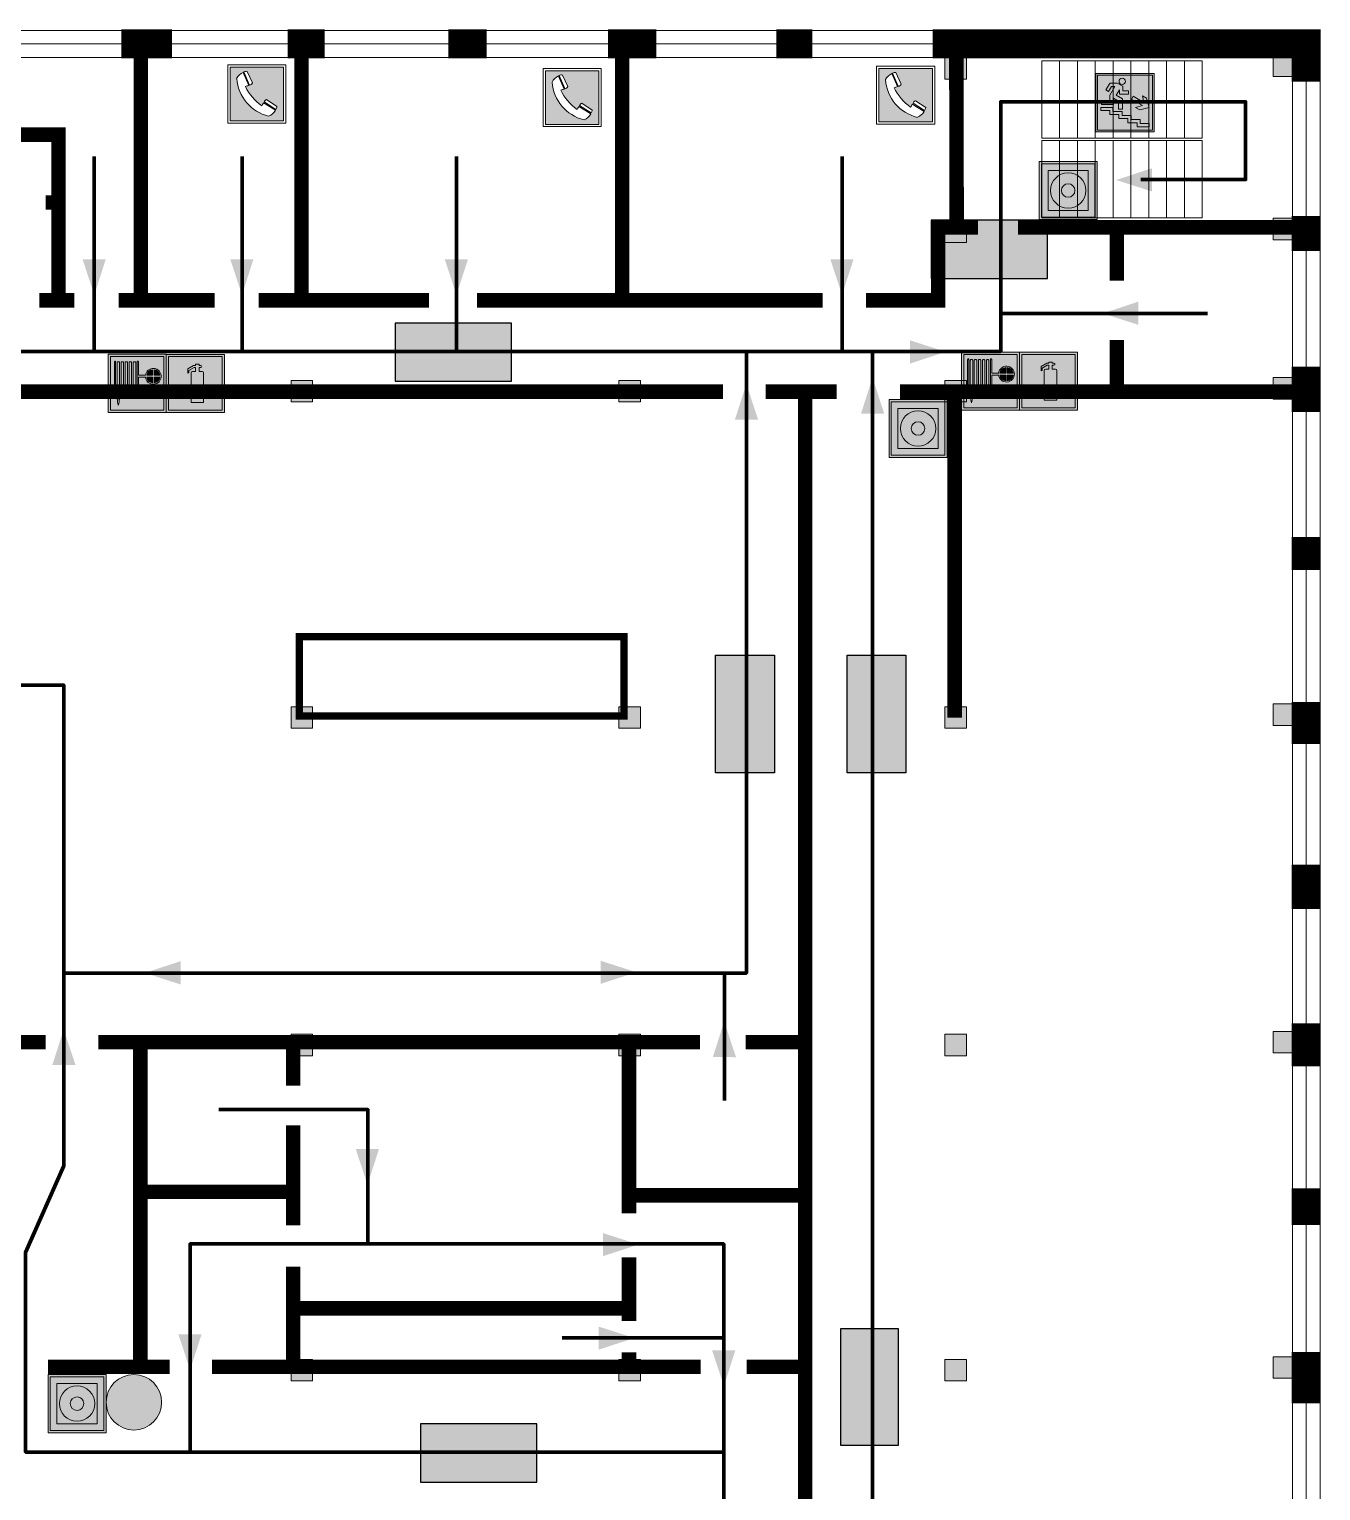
# Model space of a CAD drawing. Header units: millimetres. Extents: x 13810 to 67229, y 12374 to 21950.
# Drawn here: x 25011.2 to 25171.2, y 15071.8 to 15252.8 of the extents above; entities that cross this region are included whole.
import ezdxf

# ---------------------------------------------------------------- set-up
doc = ezdxf.new("R2010")
doc.units = ezdxf.units.MM
doc.layers.add('План_Штампы', color=7, linetype='Continuous')

# ---------------------------------------------------------------- blocks, each defined once
blk = doc.blocks.new('A$C32E8229D')
at = {"true_color": 0xffffff}
blk.add_hatch(color=7, dxfattribs=at).paths.add_polyline_path([(0, 0), (0, -8), (16, -8), (16, 0)])
h = blk.add_hatch(color=126)
h.paths.add_polyline_path([(0.2, -0.2), (15.8, -0.2), (15.8, -7.8), (0.2, -7.8)])
h.paths.add_polyline_path([(13.49, -2.05), (12.08, -2.05), (11.37, -2.63, 0.162397), (11.29, -2.84), (11.29, -3.63), (10.35, -3.63), (10.35, -4.05), (11.68, -4.05), (11.68, -3.48), (12.26, -4.28), (11.29, -5.1), (11.29, -6.78), (11.85, -6.78), (11.85, -5.44), (12.8, -4.64), (12.8, -5.94), (14.46, -5.94), (14.46, -5.39), (13.45, -5.39), (13.45, -3.97), (12.46, -2.59), (13.15, -2.59), (13.69, -3.34), (14.18, -3)], flags=16)
h.paths.add_polyline_path([(10.74, -1.82, 1), (11.8, -1.82, 1)], flags=16)
h.paths.add_polyline_path([(9.39, -3.59), (5.99, -3.59), (6.56, -3.03), (5.91, -3.03), (5.1, -3.83), (5.91, -4.64), (6.56, -4.64), (5.99, -4.09), (9.39, -4.09)], flags=16)
h.paths.add_polyline_path([(4.29, -1.08), (1.72, -1.08), (1.72, -6.6), (4.29, -6.6)], flags=16)
at = {"color": 126}
blk.add_lwpolyline([(16, -8), (0, -8), (0, 0), (16, 0)], close=True, dxfattribs=at)
blk = doc.blocks.new('A$C54414219')
at = {"true_color": 0xffffff}
h = blk.add_hatch(color=7, dxfattribs=at)
h.paths.add_polyline_path([(2.39, -9.45), (2.39, -18.3), (11.23, -18.3), (11.23, -9.45)], flags=0)
h.paths.add_polyline_path([(10.71, -13.87, -1), (2.92, -13.87, -1)], flags=0)
h.paths.add_polyline_path([(8.3, -13.87, -1), (5.33, -13.87, -1)], flags=0)
h.paths.add_polyline_path([(0.41, -7.47), (0.41, -20.27), (13.21, -20.27), (13.21, -7.47)])
h.paths.add_polyline_path([(0.92, -19.77), (12.71, -19.77), (12.71, -7.98), (0.92, -7.98)], flags=16)
h.paths.add_polyline_path([(11.23, -9.45), (11.23, -18.3), (2.39, -18.3), (2.39, -9.45)], flags=0)
at = {"lineweight": 5}
h = blk.add_hatch(color=242, dxfattribs=at)
h.paths.add_polyline_path([(12.71, -7.98), (0.92, -7.98), (0.92, -19.77), (12.71, -19.77)])
h.paths.add_polyline_path([(11.23, -18.3), (2.39, -18.3), (2.39, -9.45), (11.23, -9.45)], flags=16)
h.paths.add_polyline_path([(10.71, -13.87, -1), (2.92, -13.87, -1)], flags=0)
h.paths.add_polyline_path([(8.3, -13.87, -1), (5.33, -13.87, -1)], flags=0)
at = {"true_color": 0xffffff}
h = blk.add_hatch(color=7, dxfattribs=at)
h.paths.add_polyline_path([(2.39, -9.45), (2.39, -18.3), (11.23, -18.3), (11.23, -9.45)])
h.paths.add_polyline_path([(10.71, -13.87, -1), (2.92, -13.87, -1)], flags=16)
h.paths.add_polyline_path([(8.3, -13.87, -1), (5.33, -13.87, -1)], flags=0)
at = {"lineweight": 5}
h = blk.add_hatch(color=242, dxfattribs=at)
h.paths.add_polyline_path([(2.92, -13.87, 1), (10.71, -13.87, 1)])
h.paths.add_polyline_path([(8.3, -13.87, -1), (5.33, -13.87, -1)], flags=16)
at = {"color": 242, "lineweight": 5}
for p, q in [((0.41, -20.27), (0.41, -7.47)), ((0.41, -7.47), (13.21, -7.47)), ((0.41, -7.47), (13.21, -7.47)), ((13.21, -20.27), (13.21, -7.47)), ((0.41, -20.27), (13.21, -20.27))]:
    blk.add_line(p, q, dxfattribs=at)
for points in [[(0.92, -7.98), (12.71, -7.98), (12.71, -19.77), (0.92, -19.77)], [(2.39, -9.45), (11.23, -9.45), (11.23, -18.3), (2.39, -18.3)]]:
    blk.add_lwpolyline(points, close=True, dxfattribs=at)
for radius in [3.89, 1.49]:
    blk.add_circle((6.81, -13.87), radius, dxfattribs=at)
blk = doc.blocks.new('A$C7B8C2D5B')
at = {"lineweight": 0}
h = blk.add_hatch(color=5, dxfattribs=at)
h.dxf.hatch_style = 1
h.paths.add_polyline_path([(1.397, -3.024, 1), (-2.112, -3.024, 1)])
at = {"color": 5, "lineweight": 0}
blk.add_circle((-0.358, -3.024), 1.755, dxfattribs=at)
blk = doc.blocks.new('A$C456E1F9C')
at = {"lineweight": 5}
h = blk.add_hatch(color=242, dxfattribs=at)
h.paths.add_polyline_path([(0.51, -1.47), (0.51, -13.26), (12.29, -13.26), (12.29, -1.47)])
h.paths.add_polyline_path([(5.42, -4.95, -0.254479), (4.78, -5.4), (3.52, -2.53, -0.209735), (4.23, -2.4)], flags=16)
h.paths.add_polyline_path([(8.53, -8.6), (10.87, -10.17), (10.54, -10.76), (8.03, -9.13, -0.192251)], flags=16)
h.paths.add_polyline_path([(4.61, -5.49, 0.005518), (3.87, -5.72, 0.128647), (7.49, -10.01, 0.00809), (7.83, -9.33), (10.47, -10.97, -0.16736), (8.99, -12.25, -0.327862), (1.95, -3.95, -0.166952), (3.36, -2.62)], flags=16)
at = {"color": 242, "lineweight": 5}
for p, q in [((0, -13.77), (0, -0.97)), ((12.8, -0.97), (0, -0.97)), ((4.61, -5.49), (3.36, -2.62)), ((3.52, -2.53), (4.78, -5.4)), ((4.23, -2.4), (5.42, -4.95)), ((12.8, -13.77), (12.8, -0.97)), ((7.83, -9.33), (10.47, -10.97)), ((8.03, -9.13), (10.54, -10.76)), ((10.81, -10.12), (8.53, -8.6)), ((10.54, -10.76), (10.8, -10.3)), ((10.8, -10.3), (10.81, -10.12)), ((0, -13.77), (12.8, -13.77))]:
    blk.add_line(p, q, dxfattribs=at)
blk.add_lwpolyline([(0.51, -1.47), (12.29, -1.47), (12.29, -13.26), (0.51, -13.26)], close=True, dxfattribs=at)
for centre, radius, start, end in [((4.59, -5.34), 2.99, 114.2845, 152.1974), ((4.02, -3.27), 0.891, 76.3284, 123.7092), ((11.12, -3.31), 9.19, 183.9915, 256.6009), ((14.98, -39.1), 35.17, 107.1487, 108.4135), ((13.86, -0.94), 11.08, 205.5536, 234.8762), ((4.68, -4.59), 0.824, 276.9621, 334.0723), ((-13.31, 0.8), 23.44, 332.5487, 334.4027), ((8.94, -9.5), 0.989, 114.4092, 157.9388), ((7.87, -9.46), 3, 291.9291, 329.9329)]:
    blk.add_arc(centre, radius, start, end, dxfattribs=at)
blk = doc.blocks.new('A$C37112FD5')
at = {"true_color": 0xf5f5ff}
h = blk.add_hatch(color=7, dxfattribs=at)
h.dxf.hatch_style = 1
h.paths.add_polyline_path([(12.8, -7.4), (0, -7.4), (0, -20.2), (12.8, -20.2)])
h.paths.add_polyline_path([(12.29, -7.91), (12.29, -19.69), (0.51, -19.69), (0.51, -7.91)], flags=16)
h.paths.add_polyline_path([(4.98, -9.04, -0.42597), (5.17, -9.22), (5.17, -12.25), (5.17, -15.29, -0.432244), (4.98, -15.47), (4.83, -15.47, -0.42597), (4.64, -15.29), (4.64, -12.25), (4.64, -9.22, -0.432244), (4.83, -9.04)], flags=0)
h.paths.add_polyline_path([(4.28, -9.22), (4.28, -12.25), (4.28, -15.29, -0.432244), (4.09, -15.47), (3.94, -15.47, -0.42597), (3.75, -15.29), (3.75, -12.25), (3.75, -9.22, -0.432244), (3.94, -9.04), (4.09, -9.04, -0.42597)], flags=0)
h.paths.add_polyline_path([(5.72, -9.04), (5.87, -9.04, -0.42597), (6.06, -9.22), (6.06, -12.25), (6.06, -15.29, -0.432244), (5.87, -15.47), (5.72, -15.47, -0.42597), (5.53, -15.29), (5.53, -12.25), (5.53, -9.22, -0.432244)], flags=0)
h.paths.add_polyline_path([(6.42, -8.9), (6.5, -8.9, -0.42597), (6.69, -9.08), (6.69, -12.03), (8.21, -12.03, -15.824349), (8.21, -12.47), (6.69, -12.47), (6.69, -15.42, -0.432244), (6.5, -15.6), (6.42, -15.6)], flags=0)
h.paths.add_polyline_path([(3.39, -9.22), (3.39, -12.25), (3.39, -15.29, -0.432244), (3.2, -15.47), (3.05, -15.47, -0.42597), (2.85, -15.29), (2.85, -12.25), (2.85, -9.22, -0.432244), (3.05, -9.04), (3.2, -9.04, -0.42597)], flags=0)
h.paths.add_polyline_path([(2.5, -9.22), (2.5, -16.71), (1.96, -16.71), (1.96, -9.22, -0.432244), (2.15, -9.04), (2.31, -9.04, -0.42597)], flags=0)
h.paths.add_polyline_path([(1.61, -8.9), (1.61, -15.6), (1.57, -15.6, -0.42597), (1.37, -15.42), (1.37, -12.03), (1.37, -9.09, -0.432244), (1.57, -8.9)], flags=0)
h.paths.add_polyline_path([(9.76, -10.81), (9.76, -12.03), (8.49, -12.03, -0.336371)], flags=0)
h.paths.add_polyline_path([(8.49, -12.47), (9.76, -12.47), (9.76, -13.7, -0.336371)], flags=0)
h.paths.add_polyline_path([(10.11, -10.81, -0.336371), (11.38, -12.03), (10.11, -12.03)], flags=0)
h.paths.add_polyline_path([(10.11, -12.47), (11.38, -12.47, -0.336371), (10.11, -13.7)], flags=0)
h.paths.add_polyline_path([(2.5, -16.84), (2.5, -17.05), (1.97, -17.05), (1.97, -16.84)], flags=0)
h.paths.add_polyline_path([(2.5, -17.24, -0.033778), (2.24, -18.6, -0.033778), (1.97, -17.24)], flags=0)
h = blk.add_hatch(color=242)
h.dxf.hatch_style = 1
h.paths.add_polyline_path([(12.29, -7.91), (0.51, -7.91), (0.51, -19.69), (12.29, -19.69)])
h.paths.add_polyline_path([(6.42, -15.6), (6.42, -8.9), (6.5, -8.9, -0.42597), (6.69, -9.08), (6.69, -12.03), (8.21, -12.03, -15.824349), (8.21, -12.47), (6.69, -12.47), (6.69, -15.42, -0.432244), (6.5, -15.6)], flags=16)
h.paths.add_polyline_path([(5.87, -15.47), (5.72, -15.47, -0.42597), (5.53, -15.29), (5.53, -12.25), (5.53, -9.22, -0.432244), (5.72, -9.04), (5.87, -9.04, -0.42597), (6.06, -9.22), (6.06, -12.25), (6.06, -15.29, -0.432244)], flags=16)
h.paths.add_polyline_path([(4.98, -15.47), (4.83, -15.47, -0.42597), (4.64, -15.29), (4.64, -12.25), (4.64, -9.22, -0.432244), (4.83, -9.04), (4.98, -9.04, -0.42597), (5.17, -9.22), (5.17, -12.25), (5.17, -15.29, -0.432244)], flags=16)
h.paths.add_polyline_path([(4.09, -15.47), (3.94, -15.47, -0.42597), (3.75, -15.29), (3.75, -12.25), (3.75, -9.22, -0.432244), (3.94, -9.04), (4.09, -9.04, -0.42597), (4.28, -9.22), (4.28, -12.25), (4.28, -15.29, -0.432244)], flags=16)
h.paths.add_polyline_path([(3.2, -15.47), (3.05, -15.47, -0.42597), (2.85, -15.29), (2.85, -12.25), (2.85, -9.22, -0.432244), (3.05, -9.04), (3.2, -9.04, -0.42597), (3.39, -9.22), (3.39, -12.25), (3.39, -15.29, -0.432244)], flags=16)
h.paths.add_polyline_path([(2.5, -17.05), (1.97, -17.05), (1.97, -16.84), (2.5, -16.84)], flags=16)
h.paths.add_polyline_path([(2.5, -17.24, -0.033778), (2.24, -18.6, -0.033778), (1.97, -17.24)], flags=16)
h.paths.add_polyline_path([(2.5, -16.71), (1.96, -16.71), (1.96, -9.22, -0.432244), (2.15, -9.04), (2.31, -9.04, -0.42597), (2.5, -9.22)], flags=16)
h.paths.add_polyline_path([(1.61, -15.6), (1.57, -15.6, -0.42597), (1.37, -15.42), (1.37, -12.03), (1.37, -9.09, -0.432244), (1.57, -8.9), (1.61, -8.9)], flags=16)
h.paths.add_polyline_path([(8.49, -12.47), (9.76, -12.47), (9.76, -13.7, -0.336371)], flags=0)
h.paths.add_polyline_path([(10.11, -13.7), (10.11, -12.47), (11.38, -12.47, -0.336371)], flags=0)
h.paths.add_polyline_path([(8.49, -12.03, -0.336371), (9.76, -10.81), (9.76, -12.03)], flags=0)
h.paths.add_polyline_path([(10.11, -12.03), (10.11, -10.81, -0.336371), (11.38, -12.03)], flags=0)
h = blk.add_hatch(color=7, dxfattribs=at)
h.dxf.hatch_style = 1
h.paths.add_polyline_path([(1.61, -8.9), (1.57, -8.9, 0.432244), (1.37, -9.09), (1.37, -12.03), (1.37, -15.42, 0.42597), (1.57, -15.6), (1.61, -15.6)])
h.paths.add_polyline_path([(2.5, -9.22, 0.42597), (2.31, -9.04), (2.15, -9.04, 0.432244), (1.96, -9.22), (1.96, -16.71), (2.5, -16.71)])
h.paths.add_polyline_path([(2.5, -16.84), (1.97, -16.84), (1.97, -17.05), (2.5, -17.05)])
h.paths.add_polyline_path([(2.5, -17.24), (1.97, -17.24, 0.033778), (2.24, -18.6, 0.033778)])
h.paths.add_polyline_path([(3.39, -12.25), (3.39, -9.22, 0.42597), (3.2, -9.04), (3.05, -9.04, 0.432244), (2.85, -9.22), (2.85, -12.25), (2.85, -15.29, 0.42597), (3.05, -15.47), (3.2, -15.47, 0.432244), (3.39, -15.29)])
h.paths.add_polyline_path([(4.28, -12.25), (4.28, -9.22, 0.42597), (4.09, -9.04), (3.94, -9.04, 0.432244), (3.75, -9.22), (3.75, -12.25), (3.75, -15.29, 0.42597), (3.94, -15.47), (4.09, -15.47, 0.432244), (4.28, -15.29)])
h.paths.add_polyline_path([(5.17, -12.25), (5.17, -9.22, 0.42597), (4.98, -9.04), (4.83, -9.04, 0.432244), (4.64, -9.22), (4.64, -12.25), (4.64, -15.29, 0.42597), (4.83, -15.47), (4.98, -15.47, 0.432244), (5.17, -15.29)])
h.paths.add_polyline_path([(6.06, -12.25), (6.06, -9.22, 0.42597), (5.87, -9.04), (5.72, -9.04, 0.432244), (5.53, -9.22), (5.53, -12.25), (5.53, -15.29, 0.42597), (5.72, -15.47), (5.87, -15.47, 0.432244), (6.06, -15.29)])
h.paths.add_polyline_path([(6.69, -12.47), (8.21, -12.47, 15.824349), (8.21, -12.03), (6.69, -12.03), (6.69, -9.08, 0.42597), (6.5, -8.9), (6.42, -8.9), (6.42, -15.6), (6.5, -15.6, 0.432244), (6.69, -15.42)])
h.paths.add_polyline_path([(8.49, -12.47), (9.76, -12.47), (9.76, -13.7, -0.336371)], flags=16)
h.paths.add_polyline_path([(8.49, -12.03, -0.336371), (9.76, -10.81), (9.76, -12.03)], flags=16)
h.paths.add_polyline_path([(10.11, -12.47), (11.38, -12.47, -0.336371), (10.11, -13.7)], flags=16)
h.paths.add_polyline_path([(10.11, -12.03), (10.11, -10.81, -0.336371), (11.38, -12.03)], flags=16)
h = blk.add_hatch(color=242)
h.dxf.hatch_style = 1
h.paths.add_polyline_path([(9.76, -10.81, 0.336371), (8.49, -12.03), (9.76, -12.03)])
h.paths.add_polyline_path([(10.11, -10.81), (10.11, -12.03), (11.38, -12.03, 0.336371)])
h.paths.add_polyline_path([(11.38, -12.47), (10.11, -12.47), (10.11, -13.7, 0.336371)])
h.paths.add_polyline_path([(9.76, -12.47), (8.49, -12.47, 0.336371), (9.76, -13.7)])
at = {"color": 242, "lineweight": 5}
for p, q in [((0, -20.2), (0, -7.4)), ((0, -7.4), (12.8, -7.4)), ((1.37, -12.03), (1.37, -9.08)), ((1.57, -8.9), (1.61, -8.9)), ((1.61, -8.9), (1.61, -15.6)), ((1.96, -16.71), (1.96, -9.22)), ((2.15, -9.04), (2.31, -9.04)), ((2.5, -16.71), (2.5, -9.22)), ((2.85, -12.25), (2.85, -9.22)), ((3.05, -9.04), (3.2, -9.04)), ((3.39, -12.25), (3.39, -9.22)), ((3.75, -12.25), (3.75, -9.22)), ((3.94, -9.04), (4.09, -9.04)), ((4.28, -12.25), (4.28, -9.22)), ((4.64, -12.25), (4.64, -9.22)), ((4.83, -9.04), (4.98, -9.04)), ((5.17, -12.25), (5.17, -9.22)), ((5.53, -12.25), (5.53, -9.22)), ((5.72, -9.04), (5.87, -9.04)), ((6.06, -12.25), (6.06, -9.22)), ((6.42, -8.9), (6.42, -15.6)), ((6.5, -8.9), (6.42, -8.9)), ((6.69, -12.03), (6.69, -9.08)), ((12.8, -20.2), (12.8, -7.4)), ((1.37, -12.03), (1.37, -15.42)), ((2.85, -12.25), (2.85, -15.29)), ((3.39, -12.25), (3.39, -15.29)), ((3.75, -12.25), (3.75, -15.29)), ((4.28, -12.25), (4.28, -15.29)), ((4.64, -12.25), (4.64, -15.29)), ((5.17, -12.25), (5.17, -15.29)), ((5.53, -12.25), (5.53, -15.29)), ((6.06, -12.25), (6.06, -15.29)), ((8.21, -12.03), (6.69, -12.03)), ((8.21, -12.47), (6.69, -12.47)), ((6.69, -12.47), (6.69, -15.42)), ((9.76, -12.03), (8.49, -12.03)), ((9.76, -12.47), (8.49, -12.47)), ((9.76, -10.81), (9.76, -12.03)), ((9.76, -12.47), (9.76, -13.7)), ((10.11, -10.81), (10.11, -12.03)), ((11.38, -12.03), (10.11, -12.03)), ((11.38, -12.47), (10.11, -12.47)), ((10.11, -12.47), (10.11, -13.7)), ((1.57, -15.6), (1.61, -15.6)), ((3.05, -15.47), (3.2, -15.47)), ((3.94, -15.47), (4.09, -15.47)), ((4.83, -15.47), (4.98, -15.47)), ((5.72, -15.47), (5.87, -15.47)), ((6.42, -15.6), (6.5, -15.6)), ((1.96, -16.71), (2.5, -16.71)), ((1.97, -16.84), (2.5, -16.84)), ((1.97, -17.05), (1.97, -16.84)), ((2.5, -17.05), (1.97, -17.05)), ((1.97, -17.24), (2.5, -17.24)), ((2.5, -16.84), (2.5, -17.05)), ((0, -20.2), (12.8, -20.2))]:
    blk.add_line(p, q, dxfattribs=at)
blk.add_lwpolyline([(0.51, -7.91), (12.29, -7.91), (12.29, -19.69), (0.51, -19.69)], close=True, dxfattribs=at)
for centre, radius, start, end in [((1.56, -9.09), 0.182, 87.1027, 180.6071), ((2.15, -9.22), 0.182, 87.1027, 180.6071), ((2.32, -9.22), 0.182, 359.3929, 92.8973), ((3.04, -9.22), 0.182, 87.1027, 180.6071), ((3.21, -9.22), 0.182, 359.3929, 92.8973), ((3.93, -9.22), 0.182, 87.1027, 180.6071), ((4.1, -9.22), 0.182, 359.3929, 92.8973), ((4.82, -9.22), 0.182, 87.1027, 180.6071), ((4.99, -9.22), 0.182, 359.3929, 92.8973), ((5.71, -9.22), 0.182, 87.1027, 180.6071), ((5.88, -9.22), 0.182, 359.3929, 92.8973), ((6.51, -9.09), 0.182, 359.3929, 92.8973), ((9.93, -12.25), 1.74, 187.2319, 172.7681), ((9.93, -12.25), 1.46, 96.9927, 171.3585), ((9.93, -12.25), 1.46, 188.6415, 263.0073), ((9.93, -12.25), 1.46, 8.6415, 83.0073), ((9.93, -12.25), 1.46, 276.9927, 351.3585), ((1.56, -15.42), 0.182, 179.3929, 272.8973), ((3.04, -15.29), 0.182, 179.3929, 272.8973), ((3.21, -15.29), 0.182, 267.1027, 0.6071), ((3.93, -15.29), 0.182, 179.3929, 272.8973), ((4.1, -15.29), 0.182, 267.1027, 0.6071), ((4.82, -15.29), 0.182, 179.3929, 272.8973), ((4.99, -15.29), 0.182, 267.1027, 0.6071), ((5.71, -15.29), 0.182, 179.3929, 272.8973), ((5.88, -15.29), 0.182, 267.1027, 0.6071), ((6.51, -15.42), 0.182, 267.1027, 0.6071), ((12.17, -15.98), 10.27, 187.041, 194.7793), ((-7.7, -15.98), 10.27, 345.2207, 352.959)]:
    blk.add_arc(centre, radius, start, end, dxfattribs=at)
blk = doc.blocks.new('A$C3AD82952')
at = {"true_color": 0xf5f5ff}
h = blk.add_hatch(color=7, dxfattribs=at)
h.dxf.hatch_style = 1
h.paths.add_polyline_path([(8.21, 8.73, 0.414214), (7.89, 9.05), (7.22, 9.05), (7.22, 9.92), (7.59, 9.92, 1), (7.57, 10.36), (7.22, 10.36), (7.22, 10.6), (6.43, 10.6), (6.43, 10.36), (6.01, 10.36), (4.74, 9.59), (4.74, 8.69), (4.98, 8.73), (4.98, 9.26), (6.12, 9.91), (6.43, 9.91), (6.43, 9.05), (5.76, 9.05, 0.414214), (5.44, 8.73), (5.44, 2.2), (8.21, 2.2)], flags=0)
h.paths.add_polyline_path([(12.8, 12.8), (0, 12.8), (0, 0), (12.8, 0)])
h.paths.add_polyline_path([(0.51, 12.29), (12.29, 12.29), (12.29, 0.51), (0.51, 0.51)], flags=16)
h.paths.add_polyline_path([(4.74, 9.59), (6.01, 10.36), (6.43, 10.36), (6.43, 10.6), (7.22, 10.6), (7.22, 10.36), (7.59, 10.36, -0.94586), (7.59, 9.92), (7.22, 9.92), (7.22, 9.05), (7.89, 9.05, -0.414214), (8.21, 8.73), (8.21, 2.2), (5.44, 2.2), (5.44, 8.73, -0.414214), (5.76, 9.05), (6.43, 9.05), (6.43, 9.91), (6.12, 9.91), (4.98, 9.26), (4.98, 8.73), (4.74, 8.69)], flags=0)
h = blk.add_hatch(color=242)
h.dxf.hatch_style = 1
h.paths.add_polyline_path([(12.29, 12.29), (0.51, 12.29), (0.51, 0.51), (12.29, 0.51)])
h.paths.add_polyline_path([(4.74, 8.69), (4.74, 9.59), (6.01, 10.36), (6.43, 10.36), (6.43, 10.6), (7.22, 10.6), (7.22, 10.36), (7.59, 10.36, -0.94586), (7.59, 9.92), (7.22, 9.92), (7.22, 9.05), (7.89, 9.05, -0.414214), (8.21, 8.73), (8.21, 2.2), (5.44, 2.2), (5.44, 8.73, -0.414214), (5.76, 9.05), (6.43, 9.05), (6.43, 9.91), (6.12, 9.91), (4.98, 9.26), (4.98, 8.73)], flags=16)
h = blk.add_hatch(color=7, dxfattribs=at)
h.dxf.hatch_style = 1
h.paths.add_polyline_path([(8.21, 8.73, 0.414214), (7.89, 9.05), (7.22, 9.05), (7.22, 9.92), (7.59, 9.92, 1), (7.57, 10.36), (7.22, 10.36), (7.22, 10.6), (6.43, 10.6), (6.43, 10.36), (6.01, 10.36), (4.74, 9.59), (4.74, 8.69), (4.98, 8.73), (4.98, 9.26), (6.12, 9.91), (6.43, 9.91), (6.43, 9.05), (5.76, 9.05, 0.414214), (5.44, 8.73), (5.44, 2.2), (8.21, 2.2)])
at = {"color": 242, "lineweight": 5}
for p, q in [((0, 0), (0, 12.8)), ((0, 12.8), (12.8, 12.8)), ((6.01, 10.36), (4.74, 9.59)), ((4.98, 9.26), (6.12, 9.91)), ((6.01, 10.36), (6.43, 10.36)), ((6.12, 9.91), (6.43, 9.91)), ((7.22, 10.6), (6.43, 10.6)), ((6.43, 10.6), (6.43, 10.36)), ((6.43, 9.91), (6.43, 9.05)), ((7.22, 10.36), (7.22, 10.6)), ((7.59, 10.36), (7.22, 10.36)), ((7.22, 9.05), (7.22, 9.92)), ((7.59, 9.92), (7.22, 9.92)), ((12.8, 0), (12.8, 12.8)), ((4.74, 9.59), (4.74, 8.69)), ((4.74, 8.69), (4.98, 8.73)), ((4.98, 8.73), (4.98, 9.26)), ((5.44, 2.2), (5.44, 8.73)), ((5.76, 9.05), (6.43, 9.05)), ((7.89, 9.05), (7.22, 9.05)), ((8.21, 2.2), (8.21, 8.73)), ((0, 0), (12.8, 0)), ((5.44, 2.2), (8.21, 2.2))]:
    blk.add_line(p, q, dxfattribs=at)
blk.add_lwpolyline([(0.51, 12.29), (12.29, 12.29), (12.29, 0.51), (0.51, 0.51)], close=True, dxfattribs=at)
for centre, radius, start, end in [((7.58, 10.14), 0.223, 273.1875, 86.8125), ((5.76, 8.73), 0.32, 90, 180), ((7.89, 8.73), 0.32, 0, 90)]:
    blk.add_arc(centre, radius, start, end, dxfattribs=at)
blk = doc.blocks.new('A$C7B4425F7')
at = {"true_color": 0xffffff}
blk.add_hatch(color=7, dxfattribs=at).paths.add_polyline_path([(0, 0), (-16, 0), (-16, -8), (0, -8)])
h = blk.add_hatch(color=126)
h.paths.add_polyline_path([(-0.2, -0.2), (-15.8, -0.2), (-15.8, -7.8), (-0.2, -7.8)])
h.paths.add_polyline_path([(-11.76, -2.03), (-11.76, -3.66), (-11.17, -3.66, -0.568275), (-11.17, -6.18), (-12.58, -6.18), (-12.58, -2.03)], flags=16)
h.paths.add_polyline_path([(-13.33, -4.12, -0.495768), (-13.59, -6.18), (-15.03, -6.18), (-15.03, -2.03), (-13.59, -2.03, -0.487973)], flags=16)
h.paths.add_polyline_path([(-10.25, -2.03), (-9.48, -2.03), (-9.48, -6.18), (-10.25, -6.18)], flags=16)
h.paths.add_polyline_path([(-13.84, -3.69), (-14.24, -3.69), (-14.24, -3.03), (-13.9, -3.03, -0.692621)], flags=0)
h.paths.add_polyline_path([(-9.15, -2.03), (-8.4, -2.03), (-8.04, -3.07), (-7.68, -2.03), (-6.93, -2.03), (-7.64, -4.1), (-6.93, -6.18), (-7.68, -6.18), (-8.04, -5.14), (-8.4, -6.18), (-9.15, -6.18), (-8.44, -4.1)], flags=16)
h.paths.add_polyline_path([(-11.76, -4.46), (-11.42, -4.46, -0.692621), (-11.36, -5.12), (-11.76, -5.12)], flags=0)
h.paths.add_polyline_path([(-13.9, -5.2), (-14.24, -5.2), (-14.24, -4.55), (-13.84, -4.55, -0.708038)], flags=0)
edge = h.paths.add_edge_path(flags=16)
edge.add_ellipse((-5.51, -4.08), major_axis=(0, 2.05), ratio=0.586184, start_angle=0, end_angle=360)
edge = h.paths.add_edge_path(flags=0)
edge.add_ellipse((-5.51, -4.08), major_axis=(0, 1.14), ratio=0.454828, start_angle=0, end_angle=360)
h.paths.add_polyline_path([(-4.13, -4.96, 0.377264), (-3.48, -4.52, 0.0555), (-3.16, -2.03), (-1.66, -2.03), (-1.66, -4.96), (-0.96, -4.96), (-0.96, -7.01), (-1.75, -7.01), (-1.75, -6.18), (-3.3, -6.18), (-3.3, -7.02), (-4.13, -7.02)], flags=16)
h.paths.add_polyline_path([(-2.73, -2.91), (-2.28, -2.91), (-2.28, -4.96), (-3.05, -4.96, 0.079136)], flags=0)
at = {"color": 126}
blk.add_lwpolyline([(-16, -8), (0, -8), (0, 0), (-16, 0)], close=True, dxfattribs=at)
blk = doc.blocks.new('вниз')
at = {"lineweight": 0, "true_color": 0xffffff}
h = blk.add_hatch(color=7, dxfattribs=at)
h.dxf.hatch_style = 1
h.paths.add_polyline_path([(40994.51, -4472.22), (40986.51, -4472.22), (40986.51, -4480.22), (40994.51, -4480.22)])
h.paths.add_polyline_path([(40994.31, -4472.42), (40994.31, -4480.01), (40986.71, -4480.01), (40986.71, -4472.42)], flags=16)
h.paths.add_polyline_path([(40988.43, -4473.53), (40989.43, -4473.53), (40990.19, -4473.96), (40990.19, -4474.6), (40991, -4474.6), (40991, -4475.06), (40989.73, -4475.06), (40989.73, -4474.46), (40989.3, -4475.18), (40990.17, -4475.7), (40990.17, -4477.11), (40989.63, -4477.11), (40989.63, -4476.01), (40988.94, -4475.59), (40988.94, -4476.46), (40988.94, -4476.46), (40987.47, -4476.46), (40987.26, -4476.46), (40987.26, -4475.92), (40988.4, -4475.92), (40988.4, -4475.2), (40989.1, -4473.99), (40988.66, -4473.99), (40988.24, -4474.7), (40987.86, -4474.47), (40988.41, -4473.56)], flags=0)
h.paths.add_polyline_path([(40990.55, -4473.29, -1), (40989.69, -4473.29, -1)], flags=0)
h.paths.add_polyline_path([(40988.85, -4476.89), (40988.85, -4477.43), (40990.1, -4477.43), (40990.1, -4477.99), (40991.34, -4477.99), (40991.34, -4478.54), (40992.59, -4478.54), (40992.59, -4479.09), (40993.83, -4479.09), (40993.83, -4479.52), (40992.17, -4479.52), (40992.17, -4478.97), (40990.91, -4478.97), (40990.91, -4478.41), (40989.68, -4478.41), (40989.68, -4477.86), (40988.43, -4477.86), (40988.43, -4477.31), (40987.6, -4477.31), (40987.18, -4477.31), (40987.18, -4476.89)], flags=0)
h.paths.add_polyline_path([(40991.61, -4475.33), (40993.12, -4476.2), (40992.9, -4475.27), (40993.48, -4475.6), (40993.83, -4476.88), (40992.56, -4477.22), (40991.97, -4476.88), (40992.9, -4476.61), (40991.38, -4475.74), (40991.58, -4475.39)], flags=0)
h.paths.add_polyline_path([(40990.19, -4473.96), (40989.43, -4473.53), (40988.43, -4473.53), (40988.41, -4473.56), (40987.86, -4474.47), (40988.24, -4474.7), (40988.66, -4473.99), (40989.1, -4473.99), (40988.4, -4475.2), (40988.4, -4475.92), (40987.26, -4475.92), (40987.26, -4476.46), (40987.47, -4476.46), (40988.94, -4476.46), (40988.94, -4476.27), (40988.94, -4475.59), (40989.63, -4476.01), (40989.63, -4477.11), (40990.17, -4477.11), (40990.17, -4475.7), (40989.3, -4475.18), (40989.73, -4474.46), (40989.73, -4475.06), (40991, -4475.06), (40991, -4474.6), (40990.19, -4474.6)], flags=0)
h.paths.add_polyline_path([(40990.55, -4473.29, 1), (40989.69, -4473.29, 1)], flags=0)
h.paths.add_polyline_path([(40991.61, -4475.33), (40991.58, -4475.39), (40991.38, -4475.74), (40992.9, -4476.61), (40991.97, -4476.88), (40992.56, -4477.22), (40993.83, -4476.88), (40993.48, -4475.6), (40992.9, -4475.27), (40993.12, -4476.2)], flags=0)
h.paths.add_polyline_path([(40990.1, -4477.43), (40988.85, -4477.43), (40988.85, -4476.89), (40987.18, -4476.89), (40987.18, -4477.31), (40987.6, -4477.31), (40988.43, -4477.31), (40988.43, -4477.86), (40989.68, -4477.86), (40989.68, -4478.41), (40990.91, -4478.41), (40990.91, -4478.97), (40992.17, -4478.97), (40992.17, -4479.52), (40993.83, -4479.52), (40993.83, -4479.09), (40992.59, -4479.09), (40992.59, -4478.54), (40991.34, -4478.54), (40991.34, -4477.99), (40990.1, -4477.99)], flags=0)
at = {"lineweight": 0}
h = blk.add_hatch(color=126, dxfattribs=at)
h.dxf.hatch_style = 1
h.paths.add_polyline_path([(40994.31, -4472.42), (40986.71, -4472.42), (40986.71, -4480.01), (40994.31, -4480.01)])
h.paths.add_polyline_path([(40988.43, -4473.53), (40989.43, -4473.53), (40990.19, -4473.96), (40990.19, -4474.6), (40991, -4474.6), (40991, -4475.06), (40989.73, -4475.06), (40989.73, -4474.46), (40989.3, -4475.18), (40990.17, -4475.7), (40990.17, -4477.11), (40989.63, -4477.11), (40989.63, -4476.01), (40988.94, -4475.59), (40988.94, -4476.46), (40988.94, -4476.46), (40987.47, -4476.46), (40987.26, -4476.46), (40987.26, -4475.92), (40988.4, -4475.92), (40988.4, -4475.2), (40989.1, -4473.99), (40988.66, -4473.99), (40988.24, -4474.7), (40987.86, -4474.47), (40988.41, -4473.56)], flags=16)
h.paths.add_polyline_path([(40990.55, -4473.29, -1), (40989.69, -4473.29, -1)], flags=16)
h.paths.add_polyline_path([(40988.85, -4476.89), (40988.85, -4477.43), (40990.1, -4477.43), (40990.1, -4477.99), (40991.34, -4477.99), (40991.34, -4478.54), (40992.59, -4478.54), (40992.59, -4479.09), (40993.83, -4479.09), (40993.83, -4479.52), (40992.17, -4479.52), (40992.17, -4478.97), (40990.91, -4478.97), (40990.91, -4478.41), (40989.68, -4478.41), (40989.68, -4477.86), (40988.43, -4477.86), (40988.43, -4477.31), (40987.6, -4477.31), (40987.18, -4477.31), (40987.18, -4476.89)], flags=16)
h.paths.add_polyline_path([(40991.61, -4475.33), (40993.12, -4476.2), (40992.9, -4475.27), (40993.48, -4475.6), (40993.83, -4476.88), (40992.56, -4477.22), (40991.97, -4476.88), (40992.9, -4476.61), (40991.38, -4475.74), (40991.58, -4475.39)], flags=16)
at = {"lineweight": 0, "true_color": 0xffffff}
h = blk.add_hatch(color=7, dxfattribs=at)
h.dxf.hatch_style = 1
h.paths.add_polyline_path([(40989.73, -4474.46), (40989.73, -4475.06), (40991, -4475.06), (40991, -4474.6), (40990.19, -4474.6), (40990.19, -4473.96), (40989.43, -4473.53), (40988.43, -4473.53), (40988.41, -4473.56), (40987.86, -4474.47), (40988.24, -4474.7), (40988.66, -4473.99), (40989.1, -4473.99), (40988.4, -4475.2), (40988.4, -4475.92), (40987.26, -4475.92), (40987.26, -4476.46), (40987.47, -4476.46), (40988.94, -4476.46), (40988.94, -4475.59), (40989.63, -4476.01), (40989.63, -4477.11), (40990.17, -4477.11), (40990.17, -4475.7), (40989.3, -4475.18)])
h.paths.add_polyline_path([(40989.69, -4473.29, 1), (40990.55, -4473.29, 1)])
h.paths.add_polyline_path([(40991.61, -4475.33), (40991.58, -4475.39), (40991.38, -4475.74), (40992.9, -4476.61), (40991.97, -4476.88), (40992.56, -4477.22), (40993.83, -4476.88), (40993.48, -4475.6), (40992.9, -4475.27), (40993.12, -4476.2)])
h.paths.add_polyline_path([(40990.1, -4477.43), (40988.85, -4477.43), (40988.85, -4476.89), (40987.18, -4476.89), (40987.18, -4477.31), (40987.6, -4477.31), (40988.43, -4477.31), (40988.43, -4477.86), (40989.68, -4477.86), (40989.68, -4478.41), (40990.91, -4478.41), (40990.91, -4478.97), (40992.17, -4478.97), (40992.17, -4479.52), (40993.83, -4479.52), (40993.83, -4479.09), (40992.59, -4479.09), (40992.59, -4478.54), (40991.34, -4478.54), (40991.34, -4477.99), (40990.1, -4477.99)])
at = {"color": 126, "lineweight": 0}
for points in [[(40986.51, -4472.22), (40994.51, -4472.22), (40994.51, -4480.22), (40986.51, -4480.22)], [(40986.71, -4472.42), (40994.31, -4472.42), (40994.31, -4480.01), (40986.71, -4480.01)]]:
    blk.add_lwpolyline(points, close=True, dxfattribs=at)
for points in [[(40987.47, -4476.46), (40987.26, -4476.46), (40987.26, -4475.92), (40988.4, -4475.92), (40988.4, -4475.2), (40989.1, -4473.99), (40988.66, -4473.99), (40988.24, -4474.7), (40987.86, -4474.47), (40988.41, -4473.56), (40988.43, -4473.53), (40989.43, -4473.53), (40990.19, -4473.96), (40990.19, -4474.6), (40991, -4474.6), (40991, -4475.06), (40989.73, -4475.06), (40989.73, -4474.46), (40989.3, -4475.18), (40990.17, -4475.7), (40990.17, -4477.11), (40989.63, -4477.11), (40989.63, -4476.01), (40988.94, -4475.59), (40988.94, -4476.46)], [(40987.47, -4476.46), (40988.94, -4476.46), (40988.94, -4476.27)], [(40991.58, -4475.39), (40991.38, -4475.74), (40992.9, -4476.61), (40991.97, -4476.88), (40992.56, -4477.22), (40993.83, -4476.88), (40993.48, -4475.6), (40992.9, -4475.27), (40993.12, -4476.2), (40991.61, -4475.33), (40991.58, -4475.39)], [(40987.6, -4477.31), (40987.18, -4477.31), (40987.18, -4476.89), (40988.85, -4476.89), (40988.85, -4477.43), (40990.1, -4477.43), (40990.1, -4477.99), (40991.34, -4477.99), (40991.34, -4478.54), (40992.59, -4478.54), (40992.59, -4479.09), (40993.83, -4479.09), (40993.83, -4479.52), (40992.17, -4479.52), (40992.17, -4478.97), (40990.91, -4478.97), (40990.91, -4478.41), (40989.68, -4478.41), (40989.68, -4477.86), (40988.43, -4477.86), (40988.43, -4477.31), (40987.6, -4477.31)]]:
    blk.add_lwpolyline(points, dxfattribs=at)
blk.add_circle((40990.12, -4473.29), 0.432, dxfattribs=at)

msp = doc.modelspace()

# ---------------------------------------------------------------- hatches: boundary and pattern name
at = {"lineweight": 0}
h = msp.add_hatch(color=256, dxfattribs=at)
h.dxf.hatch_style = 1
h.paths.add_polyline_path([(25127.26, 15246.66), (25127.26, 15249.33), (25124.59, 15249.33), (25124.59, 15246.66)])
h = msp.add_hatch(color=256, dxfattribs=at)
h.dxf.hatch_style = 1
h.paths.add_polyline_path([(25167.93, 15247), (25167.93, 15249.67), (25165.26, 15249.67), (25165.26, 15247)])
h = msp.add_hatch(color=256, dxfattribs=at)
h.dxf.hatch_style = 1
h.paths.add_polyline_path([(25127.26, 15226.42), (25127.26, 15229.09), (25124.59, 15229.09), (25124.59, 15226.42)])
h = msp.add_hatch(color=256, dxfattribs=at)
h.dxf.hatch_style = 1
h.paths.add_polyline_path([(25167.93, 15226.77), (25167.93, 15229.44), (25165.26, 15229.44), (25165.26, 15226.77)])
h = msp.add_hatch(color=256, dxfattribs=at)
h.dxf.hatch_style = 1
h.paths.add_polyline_path([(25046.28, 15206.69), (25046.28, 15209.36), (25043.62, 15209.36), (25043.62, 15206.69)])
h = msp.add_hatch(color=256, dxfattribs=at)
h.dxf.hatch_style = 1
h.paths.add_polyline_path([(25086.88, 15206.69), (25086.88, 15209.36), (25084.22, 15209.36), (25084.22, 15206.69)])
h = msp.add_hatch(color=256, dxfattribs=at)
h.dxf.hatch_style = 1
h.paths.add_polyline_path([(25127.26, 15206.69), (25127.26, 15209.36), (25124.59, 15209.36), (25124.59, 15206.69)])
h = msp.add_hatch(color=256, dxfattribs=at)
h.dxf.hatch_style = 1
h.paths.add_polyline_path([(25167.93, 15207.04), (25167.93, 15209.71), (25165.26, 15209.71), (25165.26, 15207.04)])
h = msp.add_hatch(color=256, dxfattribs=at)
h.dxf.hatch_style = 1
h.paths.add_polyline_path([(25046.28, 15166.27), (25046.28, 15168.94), (25043.62, 15168.94), (25043.62, 15166.27)])
h = msp.add_hatch(color=256, dxfattribs=at)
h.dxf.hatch_style = 1
h.paths.add_polyline_path([(25086.88, 15166.27), (25086.88, 15168.94), (25084.22, 15168.94), (25084.22, 15166.27)])
h = msp.add_hatch(color=256, dxfattribs=at)
h.dxf.hatch_style = 1
h.paths.add_polyline_path([(25127.26, 15166.27), (25127.26, 15168.94), (25124.59, 15168.94), (25124.59, 15166.27)])
h = msp.add_hatch(color=256, dxfattribs=at)
h.dxf.hatch_style = 1
h.paths.add_polyline_path([(25167.93, 15166.62), (25167.93, 15169.29), (25165.26, 15169.29), (25165.26, 15166.62)])
h = msp.add_hatch(color=256, dxfattribs=at)
h.dxf.hatch_style = 1
h.paths.add_polyline_path([(25046.28, 15125.72), (25046.28, 15128.39), (25043.62, 15128.39), (25043.62, 15125.72)])
h = msp.add_hatch(color=256, dxfattribs=at)
h.dxf.hatch_style = 1
h.paths.add_polyline_path([(25086.88, 15125.72), (25086.88, 15128.39), (25084.22, 15128.39), (25084.22, 15125.72)])
h = msp.add_hatch(color=256, dxfattribs=at)
h.dxf.hatch_style = 1
h.paths.add_polyline_path([(25127.26, 15125.72), (25127.26, 15128.39), (25124.59, 15128.39), (25124.59, 15125.72)])
h = msp.add_hatch(color=256, dxfattribs=at)
h.dxf.hatch_style = 1
h.paths.add_polyline_path([(25167.93, 15126.06), (25167.93, 15128.73), (25165.26, 15128.73), (25165.26, 15126.06)])
h = msp.add_hatch(color=256, dxfattribs=at)
h.dxf.hatch_style = 1
h.paths.add_polyline_path([(25046.28, 15085.44), (25046.28, 15088.11), (25043.62, 15088.11), (25043.62, 15085.44)])
h = msp.add_hatch(color=256, dxfattribs=at)
h.dxf.hatch_style = 1
h.paths.add_polyline_path([(25086.88, 15085.44), (25086.88, 15088.11), (25084.22, 15088.11), (25084.22, 15085.44)])
h = msp.add_hatch(color=256, dxfattribs=at)
h.dxf.hatch_style = 1
h.paths.add_polyline_path([(25127.26, 15085.44), (25127.26, 15088.11), (25124.59, 15088.11), (25124.59, 15085.44)])
h = msp.add_hatch(color=256, dxfattribs=at)
h.dxf.hatch_style = 1
h.paths.add_polyline_path([(25167.93, 15085.79), (25167.93, 15088.45), (25165.26, 15088.45), (25165.26, 15085.79)])

# ---------------------------------------------------------------- linework, layer by layer
for points in [[(24926.28, 15252.7), (25135.43, 15252.7)], [(24926.39, 15251.04), (25135.54, 15251.04)], [(24926.12, 15249.33), (25135.27, 15249.33)], [(25167.67, 15246.6), (25167.67, 14962.21)], [(25169.35, 15246.33), (25169.35, 14961.94)], [(25171.06, 15246.56), (25171.06, 14962.17)]]:
    msp.add_lwpolyline(points, dxfattribs=at)
for points, const_width in [([(25022.58, 15251.04), (25028.85, 15251.04)], 3.6), ([(25043.21, 15251.04), (25047.78, 15251.04)], 3.6), ([(25063.1, 15251.04), (25067.84, 15251.04)], 3.6), ([(25082.86, 15251.04), (25088.84, 15251.04)], 3.6), ([(25103.73, 15251.04), (25108.19, 15251.04)], 3.6), ([(25123.08, 15251.04), (25169.35, 15251.04), (25169.35, 15246.33)], 3.6), ([(25169.35, 15229.72), (25169.35, 15225.37)], 3.6), ([(25126.05, 15228.3), (25128.7, 15228.3)], 1.8), ([(25133.65, 15228.3), (25169.4, 15228.3)], 1.8), ([(25169.35, 15211.05), (25169.35, 15205.43)], 3.6), ([(25169.35, 15189.97), (25169.35, 15185.87)], 3.6), ([(25169.35, 15169.51), (25169.35, 15164.34)], 3.6), ([(25169.35, 15149.39), (25169.35, 15143.87)], 3.6), ([(25169.35, 15129.75), (25169.35, 15124.42)], 3.6), ([(25169.35, 15109.28), (25169.35, 15104.77)], 3.6), ([(25169.35, 15089.01), (25169.35, 15082.67)], 3.6)]:
    msp.add_lwpolyline(points, dxfattribs=dict(at, const_width=const_width))
at = {"lineweight": 100, "const_width": 1.8}
for points in [[(25025, 15251.04), (25025, 15219.26)], [(25044.9, 15251.04), (25044.9, 15219.26)], [(25084.62, 15251.04), (25084.62, 15219.26)], [(25005.92, 15239.79), (25014.81, 15239.79), (25014.81, 15219.26)], [(25014.81, 15231.38), (25013.22, 15231.38)], [(25126.05, 15228.3), (25123.76, 15228.3), (25123.76, 15219.26), (25114.83, 15219.26)], [(25145.89, 15227.93), (25145.89, 15221.7)], [(25016.78, 15219.26), (25012.43, 15219.26)], [(25034.17, 15219.26), (25022.24, 15219.26)], [(25060.69, 15219.26), (25039.62, 15219.26)], [(25109.47, 15219.26), (25066.64, 15219.26)], [(25145.89, 15214.34), (25145.89, 15208.24)], [(25097.12, 15207.95), (24959.35, 15207.95)], [(25111.21, 15207.95), (25102.41, 15207.95)], [(25107.29, 15207.94), (25107.29, 15048.29), (25112.3, 15048.29)], [(25168.98, 15207.95), (25119.02, 15207.95)], [(25125.8, 15207.95), (25125.8, 15167.57)], [(25013.21, 15127.4), (25003.93, 15127.4), (25003.93, 15104.45)], [(25094.25, 15127.4), (25019.74, 15127.4)], [(25024.94, 15127.4), (25024.94, 15086.41), (25024.94, 15108.87), (25043.88, 15108.87)], [(25043.88, 15122.02), (25043.88, 15127.21)], [(25085.46, 15106.19), (25085.46, 15127.4), (25094.25, 15127.4)], [(25107.29, 15127.4), (25099.92, 15127.4)], [(25043.88, 15104.71), (25043.88, 15117.11)], [(25085.46, 15108.44), (25107.29, 15108.44)], [(25085.46, 15092.86), (25085.46, 15100.76)], [(25085.46, 15094.44), (25043.88, 15094.44), (25043.88, 15099.59), (25043.88, 15087.19)], [(25085.46, 15087.19), (25085.46, 15088.98)], [(25013.51, 15087.19), (25028.58, 15087.19)], [(25033.8, 15087.19), (25094.36, 15087.19)], [(25107.29, 15087.19), (25100.04, 15087.19)]]:
    msp.add_lwpolyline(points, dxfattribs=at)
at = {"lineweight": 100, "const_width": 1.8, "elevation": 1.8}
msp.add_lwpolyline([(25126.05, 15228.3), (25126.05, 15228.3), (25126.02, 15249.94)], dxfattribs=at)
at = {"lineweight": 0}
for points in [[(25127.26, 15249.33), (25127.26, 15246.66), (25124.59, 15246.66), (25124.59, 15249.33)], [(25167.93, 15249.67), (25167.93, 15247), (25165.26, 15247), (25165.26, 15249.67)], [(25136.61, 15248.94), (25136.61, 15239.37), (25138.81, 15239.37), (25138.81, 15248.94)], [(25138.81, 15248.94), (25138.81, 15239.37), (25141.02, 15239.37), (25141.02, 15248.94)], [(25141.02, 15248.94), (25141.02, 15239.37), (25143.23, 15239.37), (25143.23, 15248.94)], [(25143.23, 15248.94), (25143.23, 15239.37), (25145.44, 15239.37), (25145.44, 15248.94)], [(25145.44, 15248.94), (25145.44, 15239.37), (25147.64, 15239.37), (25147.64, 15248.94)], [(25147.64, 15248.94), (25147.64, 15239.37), (25149.85, 15239.37), (25149.85, 15248.94)], [(25149.85, 15248.94), (25149.85, 15239.37), (25152.06, 15239.37), (25152.06, 15248.94)], [(25152.06, 15248.94), (25152.06, 15239.37), (25154.26, 15239.37), (25154.26, 15248.94)], [(25154.26, 15248.94), (25154.26, 15239.37), (25156.47, 15239.37), (25156.47, 15248.94)], [(25136.61, 15239.06), (25136.61, 15229.49), (25138.81, 15229.49), (25138.81, 15239.06)], [(25138.81, 15239.06), (25138.81, 15229.49), (25141.02, 15229.49), (25141.02, 15239.06)], [(25141.02, 15239.06), (25141.02, 15229.49), (25143.23, 15229.49), (25143.23, 15239.06)], [(25143.23, 15239.06), (25143.23, 15229.49), (25145.44, 15229.49), (25145.44, 15239.06)], [(25145.44, 15239.06), (25145.44, 15229.49), (25147.64, 15229.49), (25147.64, 15239.06)], [(25147.64, 15239.06), (25147.64, 15229.49), (25149.85, 15229.49), (25149.85, 15239.06)], [(25149.85, 15239.06), (25149.85, 15229.49), (25152.06, 15229.49), (25152.06, 15239.06)], [(25152.06, 15239.06), (25152.06, 15229.49), (25154.26, 15229.49), (25154.26, 15239.06)], [(25154.26, 15239.06), (25154.26, 15229.49), (25156.47, 15229.49), (25156.47, 15239.06)], [(25127.26, 15229.09), (25127.26, 15226.42), (25124.59, 15226.42), (25124.59, 15229.09)], [(25167.93, 15229.44), (25167.93, 15226.77), (25165.26, 15226.77), (25165.26, 15229.44)], [(25046.28, 15209.36), (25046.28, 15206.69), (25043.62, 15206.69), (25043.62, 15209.36)], [(25086.88, 15209.36), (25086.88, 15206.69), (25084.22, 15206.69), (25084.22, 15209.36)], [(25127.26, 15209.36), (25127.26, 15206.69), (25124.59, 15206.69), (25124.59, 15209.36)], [(25167.93, 15209.71), (25167.93, 15207.04), (25165.26, 15207.04), (25165.26, 15209.71)], [(25046.28, 15168.94), (25046.28, 15166.27), (25043.62, 15166.27), (25043.62, 15168.94)], [(25086.88, 15168.94), (25086.88, 15166.27), (25084.22, 15166.27), (25084.22, 15168.94)], [(25127.26, 15168.94), (25127.26, 15166.27), (25124.59, 15166.27), (25124.59, 15168.94)], [(25167.93, 15169.29), (25167.93, 15166.62), (25165.26, 15166.62), (25165.26, 15169.29)], [(25046.28, 15128.39), (25046.28, 15125.72), (25043.62, 15125.72), (25043.62, 15128.39)], [(25086.88, 15128.39), (25086.88, 15125.72), (25084.22, 15125.72), (25084.22, 15128.39)], [(25127.26, 15128.39), (25127.26, 15125.72), (25124.59, 15125.72), (25124.59, 15128.39)], [(25167.93, 15128.73), (25167.93, 15126.06), (25165.26, 15126.06), (25165.26, 15128.73)], [(25046.28, 15088.11), (25046.28, 15085.44), (25043.62, 15085.44), (25043.62, 15088.11)], [(25086.88, 15088.11), (25086.88, 15085.44), (25084.22, 15085.44), (25084.22, 15088.11)], [(25127.26, 15088.11), (25127.26, 15085.44), (25124.59, 15085.44), (25124.59, 15088.11)], [(25167.93, 15088.45), (25167.93, 15085.79), (25165.26, 15085.79), (25165.26, 15088.45)]]:
    msp.add_lwpolyline(points, close=True, dxfattribs=at)
at = {"color": 126, "lineweight": 100, "true_color": 0x008754}
for points in [[(25148.85, 15234.22), (25161.85, 15234.22), (25161.85, 15243.87), (25131.52, 15243.87), (25131.52, 15212.93)], [(25131.52, 15212.93), (24955.14, 15212.93), (24955.14, 15239.97), (24932.74, 15239.97)], [(25019.24, 15212.93), (25019.24, 15237.06)], [(25037.54, 15212.93), (25037.54, 15237.06)], [(25064.1, 15212.93), (25064.1, 15237.06)], [(25111.86, 15212.93), (25111.86, 15237.06)], [(25131.52, 15217.65), (25157.11, 15217.65)], [(25100.01, 15212.93), (25100.01, 15136.52)], [(25115.63, 15037.81), (25115.63, 15212.93)], [(24990.36, 15171.63), (25015.46, 15171.63), (25015.46, 15112.08), (25010.74, 15101.34), (25010.74, 15076.63), (25097.2, 15076.63), (25097.2, 15037.81), (25119.76, 15037.81), (25119.76, 14998.87), (25134.06, 14998.87)], [(25097.31, 15120.17), (25097.31, 15135.96), (25015.46, 15135.96)], [(25097.31, 15135.96), (25100.01, 15135.96), (25100.01, 15136.52)], [(25034.65, 15119.04), (25053.14, 15119.04), (25053.14, 15102.42), (25031.1, 15102.42), (25031.1, 15076.63)], [(25053.14, 15102.42), (25097.2, 15102.42), (25097.2, 15076.63)], [(25097.2, 15090.8), (25077.18, 15090.8)]]:
    msp.add_lwpolyline(points, dxfattribs=at)
at = {"lineweight": 0, "const_width": 0.9}
msp.add_lwpolyline([(25084.85, 15167.78), (25084.85, 15177.61), (25044.65, 15177.61), (25044.65, 15167.78)], close=True, dxfattribs=at)
at = {"layer": 'План_Штампы', "color": 126, "true_color": 0x008754}
for points in [[(25150.23, 15235.62), (25150.23, 15232.75), (25145.82, 15234.17)], [(25017.79, 15224.35), (25020.66, 15224.35), (25019.24, 15219.94)], [(25036.08, 15224.35), (25038.95, 15224.35), (25037.54, 15219.94)], [(25062.65, 15224.35), (25065.52, 15224.35), (25064.1, 15219.94)], [(25110.41, 15224.35), (25113.28, 15224.35), (25111.86, 15219.94)], [(25148.56, 15219.11), (25148.56, 15216.23), (25144.15, 15217.65)], [(25120.28, 15211.43), (25120.29, 15214.31), (25124.69, 15212.89)], [(25117.08, 15205.25), (25114.21, 15205.25), (25115.63, 15209.66)], [(25101.46, 15204.5), (25098.59, 15204.51), (25100.01, 15208.91)], [(25029.93, 15137.43), (25029.92, 15134.55), (25025.52, 15135.97)], [(25081.95, 15134.61), (25081.96, 15137.48), (25086.36, 15136.06)], [(25098.72, 15125.54), (25095.85, 15125.55), (25097.27, 15129.96)], [(25016.91, 15124.56), (25014.04, 15124.56), (25015.45, 15128.97)], [(25051.63, 15114.17), (25054.5, 15114.16), (25053.08, 15109.75)], [(25082.24, 15100.89), (25082.24, 15103.76), (25086.65, 15102.34)], [(25081.7, 15089.31), (25081.7, 15092.18), (25086.11, 15090.76)], [(25029.66, 15091.23), (25032.53, 15091.23), (25031.11, 15086.82)], [(25095.76, 15089.24), (25098.64, 15089.23), (25097.22, 15084.82)]]:
    msp.add_solid(points, dxfattribs=at)

# ---------------------------------------------------------------- block references
for name, p, xscale, yscale, zscale in [('A$C456E1F9C', (25035.78, 15248.97), 0.5625, 0.5625, 0.5625), ('A$C456E1F9C', (25074.84, 15248.52), 0.5625, 0.5625, 0.5625), ('A$C456E1F9C', (25116.14, 15248.82), 0.5625, 0.5625, 0.5625), ('A$C37112FD5', (25126.64, 15217.02), 0.5624985604081303, 0.5624985604081303, 0.5624985604081303), ('A$C3AD82952', (25133.84, 15205.66), 0.5625, 0.5625, 0.5625), ('A$C37112FD5', (25020.96, 15216.75), 0.5624985604081303, 0.5624985604081303, 0.5624985604081303), ('A$C3AD82952', (25028.16, 15205.38), 0.5625, 0.5625, 0.5625)]:
    msp.add_blockref(name, p, dxfattribs=dict(xscale=xscale, yscale=yscale, zscale=zscale))
at = {"color": 126, "true_color": 0x008754, "xscale": 0.9, "yscale": 0.9, "zscale": 0.9}
msp.add_blockref('вниз', (-11744.55, 19272.34), dxfattribs=at)
at = {"rotation": 270}
for name, p, xscale, yscale, zscale in [('A$C54414219', (25147.67, 15236.7), 0.5625, 0.5625, 0.5625), ('A$C54414219', (25129.08, 15207.23), 0.5625, 0.5625, 0.5625), ('A$C54414219', (25024.91, 15086.47), 0.5625, 0.5625, 0.5625), ('A$C7B8C2D5B', (25030.07, 15082.1), 1.959677417948842, 1.959677417948842, 1.959677417948842)]:
    msp.add_blockref(name, p, dxfattribs=dict(at, xscale=xscale, yscale=yscale, zscale=zscale))
at = {"layer": 'План_Штампы', "xscale": 0.9, "yscale": 0.9, "zscale": 0.9}
msp.add_blockref('A$C7B4425F7', (25137.29, 15229.19), dxfattribs=at)
at = {"layer": 'План_Штампы', "color": 126, "true_color": 0x008754, "xscale": -0.9, "yscale": 0.9, "zscale": 0.9}
for p in [(25070.92, 15216.45), (25074.06, 15080.13)]:
    msp.add_blockref('A$C32E8229D', p, dxfattribs=at)
at = {"layer": 'План_Штампы', "color": 126, "true_color": 0x008754}
for p, xscale, yscale, zscale, rotation in [((25103.48, 15175.32), 0.9112597989264004, 0.9112597989264004, 0.9112597989264004, 269.9978653237144), ((25119.77, 15175.32), 0.9112597989264004, 0.9112597989264004, 0.9112597989264004, 269.9978653237144), ((25118.86, 15077.51), -0.9, 0.9, 0.9, 270)]:
    msp.add_blockref('A$C32E8229D', p, dxfattribs=dict(at, xscale=xscale, yscale=yscale, zscale=zscale, rotation=rotation))

doc.saveas('drawing.dxf')
